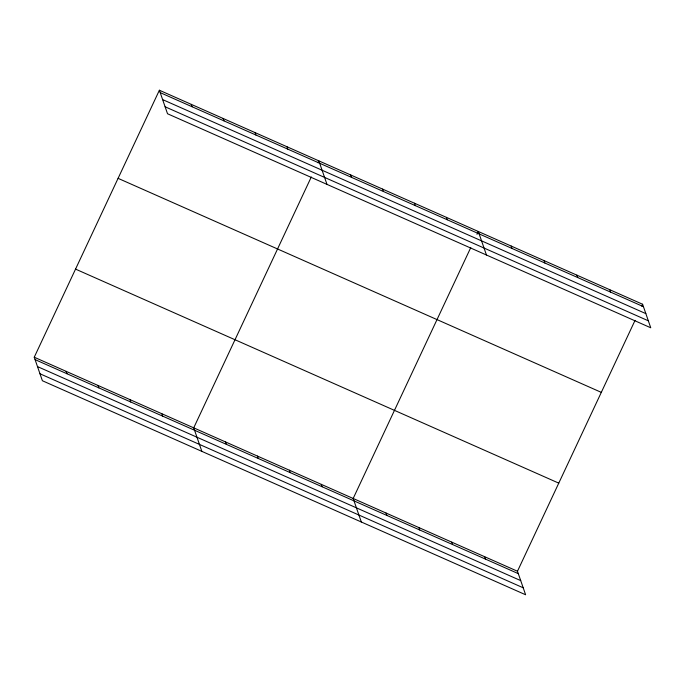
<?xml version="1.0" encoding="UTF-8"?>
<svg xmlns="http://www.w3.org/2000/svg" width="685" height="685" viewBox="0 0 685 685"><rect width="100%" height="100%" fill="white"/><g stroke="black" fill="none" stroke-linecap="round" stroke-linejoin="round"><path stroke-width="1.03" d="M635.055 320.366L517.475 571.247L525.618 594.768L42.393 380.74L34.25 357.219L159.382 90.232L642.607 304.26L650.75 327.781L167.525 113.753L159.382 90.232M311.298 176.97L193.718 427.851L201.861 451.372M317.96 162.756L318.842 160.864L326.993 184.385M470.758 247.593L353.177 498.474L361.32 521.996M476.974 234.33L478.31 231.487L486.453 255.008M641.717 306.152L642.607 304.26M160.213 92.629L643.438 306.657M162.628 99.599L645.852 313.627M165.111 106.783L648.335 320.811M118.085 178.34L601.31 392.368M75.547 269.111L558.772 483.139M34.25 357.219L517.475 571.247M35.081 359.616L518.305 573.645M37.495 366.586L520.72 580.615M39.978 373.77L523.203 587.798M609.744 289.704L610.575 292.101M576.89 275.156L577.72 277.545M544.027 260.6L544.858 262.997M511.173 246.043L511.995 248.441M446.414 217.368L447.245 219.757M414.528 203.239L415.35 205.637M382.632 189.111L383.463 191.509M484.612 556.691L485.442 559.088M350.737 174.983L351.568 177.381M451.757 542.143L452.588 544.532M286.955 146.736L287.786 149.133M418.895 527.587L419.725 529.985M255.06 132.607L255.89 135.005M386.04 513.031L386.871 515.428M223.164 118.488L223.995 120.877M191.278 104.36L192.1 106.757M321.282 484.355L322.113 486.752M289.395 470.227L290.226 472.624M257.5 456.099L258.331 458.496M225.605 441.979L226.435 444.368M161.823 413.723L162.653 416.12M129.927 399.595L130.758 401.992M98.032 385.475L98.863 387.864M66.145 371.347L66.976 373.745"/></g></svg>
